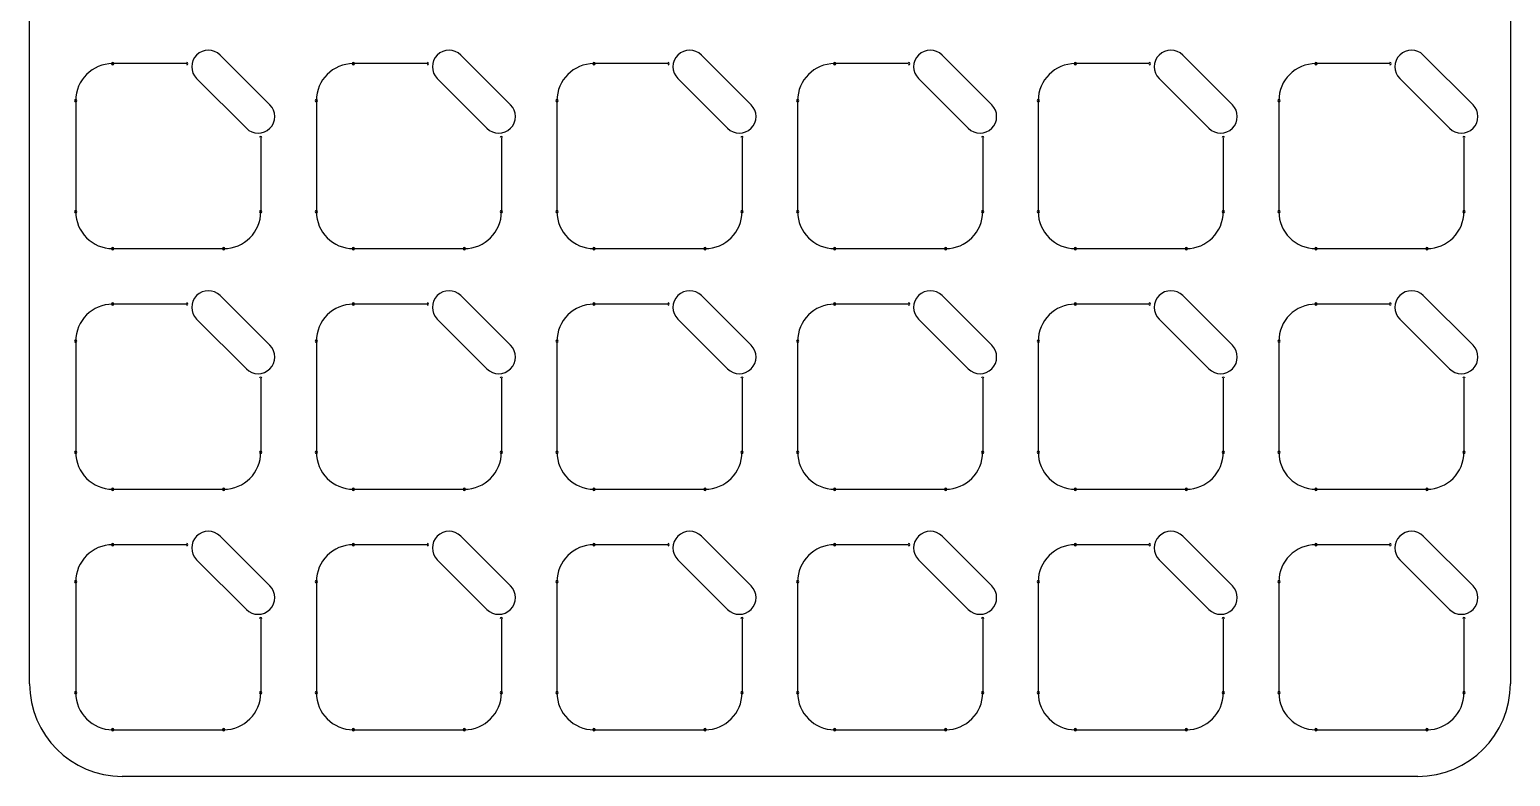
# Model space of a CAD drawing. Extents: x 165 to 265, y 127 to 237.
# Drawn here: x 174.6 to 254.6, y 126.8 to 167.2 of the extents above; entities that cross this region are included whole.
import ezdxf

# ---------------------------------------------------------------- set-up
doc = ezdxf.new("R2010")
doc.units = 0
doc.header["$LTSCALE"] = 10
doc.layers.add('20', color=7, linetype='CONTINUOUS')
doc.layers.add('22', color=7, linetype='CONTINUOUS')

msp = doc.modelspace()

# ---------------------------------------------------------------- linework, layer by layer
at = {"layer": '20', "color": 178, "linetype": 'CONTINUOUS'}
for p, q in [((174.555, 131.81), (174.555, 204.01)), ((254.555, 204.01), (254.555, 131.81)), ((184.85, 165.792), (187.537, 163.105)), ((197.85, 165.792), (200.537, 163.105)), ((210.85, 165.792), (213.537, 163.105)), ((223.85, 165.792), (226.537, 163.105)), ((236.85, 165.792), (239.537, 163.105)), ((249.85, 165.792), (252.537, 163.105)), ((186.264, 161.833), (183.577, 164.52)), ((199.264, 161.833), (196.577, 164.52)), ((212.264, 161.833), (209.577, 164.52)), ((225.264, 161.833), (222.577, 164.52)), ((238.264, 161.833), (235.577, 164.52)), ((251.264, 161.833), (248.577, 164.52)), ((184.85, 152.792), (187.537, 150.105)), ((197.85, 152.792), (200.537, 150.105)), ((210.85, 152.792), (213.537, 150.105)), ((223.85, 152.792), (226.537, 150.105)), ((236.85, 152.792), (239.537, 150.105)), ((249.85, 152.792), (252.537, 150.105)), ((186.264, 148.833), (183.577, 151.52)), ((199.264, 148.833), (196.577, 151.52)), ((212.264, 148.833), (209.577, 151.52)), ((225.264, 148.833), (222.577, 151.52)), ((238.264, 148.833), (235.577, 151.52)), ((251.264, 148.833), (248.577, 151.52)), ((184.85, 139.792), (187.537, 137.105)), ((197.85, 139.792), (200.537, 137.105)), ((210.85, 139.792), (213.537, 137.105)), ((223.85, 139.792), (226.537, 137.105)), ((236.85, 139.792), (239.537, 137.105)), ((249.85, 139.792), (252.537, 137.105)), ((186.264, 135.833), (183.577, 138.52)), ((199.264, 135.833), (196.577, 138.52)), ((212.264, 135.833), (209.577, 138.52)), ((225.264, 135.833), (222.577, 138.52)), ((238.264, 135.833), (235.577, 138.52)), ((251.264, 135.833), (248.577, 138.52)), ((249.555, 126.81), (179.555, 126.81))]:
    msp.add_line(p, q, dxfattribs=at)
for centre, radius, start, end in [((184.214, 165.156), 0.9, 135, 225), ((184.214, 165.156), 0.9, 45, 135), ((197.214, 165.156), 0.9, 135, 225), ((197.214, 165.156), 0.9, 45, 135), ((210.214, 165.156), 0.9, 135, 225), ((210.214, 165.156), 0.9, 45, 135), ((223.214, 165.156), 0.9, 135, 225), ((223.214, 165.156), 0.9, 45, 135), ((236.214, 165.156), 0.9, 135, 225), ((236.214, 165.156), 0.9, 45, 135), ((249.214, 165.156), 0.9, 135, 225), ((249.214, 165.156), 0.9, 45, 135), ((186.901, 162.469), 0.9, 315, 45), ((199.901, 162.469), 0.9, 315, 45), ((212.901, 162.469), 0.9, 315, 45), ((225.901, 162.469), 0.9, 315, 45), ((238.901, 162.469), 0.9, 315, 45), ((251.901, 162.469), 0.9, 315, 45), ((186.901, 162.469), 0.9, 225, 315), ((199.901, 162.469), 0.9, 225, 315), ((212.901, 162.469), 0.9, 225, 315), ((225.901, 162.469), 0.9, 225, 315), ((238.901, 162.469), 0.9, 225, 315), ((251.901, 162.469), 0.9, 225, 315), ((184.214, 152.156), 0.9, 45, 135), ((197.214, 152.156), 0.9, 45, 135), ((210.214, 152.156), 0.9, 45, 135), ((223.214, 152.156), 0.9, 45, 135), ((236.214, 152.156), 0.9, 45, 135), ((249.214, 152.156), 0.9, 45, 135), ((184.214, 152.156), 0.9, 135, 225), ((197.214, 152.156), 0.9, 135, 225), ((210.214, 152.156), 0.9, 135, 225), ((223.214, 152.156), 0.9, 135, 225), ((236.214, 152.156), 0.9, 135, 225), ((249.214, 152.156), 0.9, 135, 225), ((186.901, 149.469), 0.9, 315, 45), ((199.901, 149.469), 0.9, 315, 45), ((212.901, 149.469), 0.9, 315, 45), ((225.901, 149.469), 0.9, 315, 45), ((238.901, 149.469), 0.9, 315, 45), ((251.901, 149.469), 0.9, 315, 45), ((186.901, 149.469), 0.9, 225, 315), ((199.901, 149.469), 0.9, 225, 315), ((212.901, 149.469), 0.9, 225, 315), ((225.901, 149.469), 0.9, 225, 315), ((238.901, 149.469), 0.9, 225, 315), ((251.901, 149.469), 0.9, 225, 315), ((184.214, 139.156), 0.9, 45, 135), ((197.214, 139.156), 0.9, 45, 135), ((210.214, 139.156), 0.9, 45, 135), ((223.214, 139.156), 0.9, 45, 135), ((236.214, 139.156), 0.9, 45, 135), ((249.214, 139.156), 0.9, 45, 135), ((184.214, 139.156), 0.9, 135, 225), ((197.214, 139.156), 0.9, 135, 225), ((210.214, 139.156), 0.9, 135, 225), ((223.214, 139.156), 0.9, 135, 225), ((236.214, 139.156), 0.9, 135, 225), ((249.214, 139.156), 0.9, 135, 225), ((186.901, 136.469), 0.9, 315, 45), ((199.901, 136.469), 0.9, 315, 45), ((212.901, 136.469), 0.9, 315, 45), ((225.901, 136.469), 0.9, 315, 45), ((238.901, 136.469), 0.9, 315, 45), ((251.901, 136.469), 0.9, 315, 45), ((186.901, 136.469), 0.9, 225, 315), ((199.901, 136.469), 0.9, 225, 315), ((212.901, 136.469), 0.9, 225, 315), ((225.901, 136.469), 0.9, 225, 315), ((238.901, 136.469), 0.9, 225, 315), ((251.901, 136.469), 0.9, 225, 315), ((179.555, 131.81), 5, 180, 270), ((249.555, 131.81), 5, 270, 0)]:
    msp.add_arc(centre, radius, start, end, dxfattribs=at)
at = {"layer": '22', "color": 250, "linetype": 'CONTINUOUS'}
for p, q in [((183.046, 165.329), (179.046, 165.329)), ((196.046, 165.329), (192.046, 165.329)), ((209.046, 165.329), (205.046, 165.329)), ((222.046, 165.329), (218.046, 165.329)), ((235.046, 165.329), (231.046, 165.329)), ((248.046, 165.329), (244.046, 165.329)), ((177.046, 163.329), (177.046, 157.329)), ((190.046, 163.329), (190.046, 157.329)), ((203.046, 163.329), (203.046, 157.329)), ((216.046, 163.329), (216.046, 157.329)), ((229.046, 163.329), (229.046, 157.329)), ((242.046, 163.329), (242.046, 157.329)), ((187.046, 161.329), (187.046, 157.329)), ((200.046, 161.329), (200.046, 157.329)), ((213.046, 161.329), (213.046, 157.329)), ((226.046, 161.329), (226.046, 157.329)), ((239.046, 161.329), (239.046, 157.329)), ((252.046, 161.329), (252.046, 157.329)), ((179.046, 155.329), (185.046, 155.329)), ((192.046, 155.329), (198.046, 155.329)), ((205.046, 155.329), (211.046, 155.329)), ((218.046, 155.329), (224.046, 155.329)), ((231.046, 155.329), (237.046, 155.329)), ((244.046, 155.329), (250.046, 155.329)), ((183.046, 152.329), (179.046, 152.329)), ((196.046, 152.329), (192.046, 152.329)), ((209.046, 152.329), (205.046, 152.329)), ((222.046, 152.329), (218.046, 152.329)), ((235.046, 152.329), (231.046, 152.329)), ((248.046, 152.329), (244.046, 152.329)), ((177.046, 150.329), (177.046, 144.329)), ((190.046, 150.329), (190.046, 144.329)), ((203.046, 150.329), (203.046, 144.329)), ((216.046, 150.329), (216.046, 144.329)), ((229.046, 150.329), (229.046, 144.329)), ((242.046, 150.329), (242.046, 144.329)), ((187.046, 148.329), (187.046, 144.329)), ((200.046, 148.329), (200.046, 144.329)), ((213.046, 148.329), (213.046, 144.329)), ((226.046, 148.329), (226.046, 144.329)), ((239.046, 148.329), (239.046, 144.329)), ((252.046, 148.329), (252.046, 144.329)), ((179.046, 142.329), (185.046, 142.329)), ((192.046, 142.329), (198.046, 142.329)), ((205.046, 142.329), (211.046, 142.329)), ((218.046, 142.329), (224.046, 142.329)), ((231.046, 142.329), (237.046, 142.329)), ((244.046, 142.329), (250.046, 142.329)), ((183.046, 139.329), (179.046, 139.329)), ((196.046, 139.329), (192.046, 139.329)), ((209.046, 139.329), (205.046, 139.329)), ((222.046, 139.329), (218.046, 139.329)), ((235.046, 139.329), (231.046, 139.329)), ((248.046, 139.329), (244.046, 139.329)), ((177.046, 137.329), (177.046, 131.329)), ((190.046, 137.329), (190.046, 131.329)), ((203.046, 137.329), (203.046, 131.329)), ((216.046, 137.329), (216.046, 131.329)), ((229.046, 137.329), (229.046, 131.329)), ((242.046, 137.329), (242.046, 131.329)), ((187.046, 135.329), (187.046, 131.329)), ((200.046, 135.329), (200.046, 131.329)), ((213.046, 135.329), (213.046, 131.329)), ((226.046, 135.329), (226.046, 131.329)), ((239.046, 135.329), (239.046, 131.329)), ((252.046, 135.329), (252.046, 131.329)), ((179.046, 129.329), (185.046, 129.329)), ((192.046, 129.329), (198.046, 129.329)), ((205.046, 129.329), (211.046, 129.329)), ((218.046, 129.329), (224.046, 129.329)), ((231.046, 129.329), (237.046, 129.329)), ((244.046, 129.329), (250.046, 129.329))]:
    msp.add_line(p, q, dxfattribs=at)
for centre, radius, start, end in [((179.046, 163.329), 2, 90.00133, 179.99867), ((179.046, 163.329), 2, 90.00133, 179.99867), ((179.046, 165.329), 0.0635, 90, 270), ((179.046, 165.329), 0.0635, 270, 90), ((179.046, 165.329), 0.0635, 270, 90), ((183.046, 165.329), 0.0635, 270, 90), ((192.046, 163.329), 2, 90.00133, 179.99867), ((192.046, 163.329), 2, 90.00133, 179.99867), ((192.046, 165.329), 0.0635, 90, 270), ((192.046, 165.329), 0.0635, 270, 90), ((192.046, 165.329), 0.0635, 270, 90), ((196.046, 165.329), 0.0635, 270, 90), ((205.046, 163.329), 2, 90.00133, 179.99867), ((205.046, 163.329), 2, 90.00133, 179.99867), ((205.046, 165.329), 0.0635, 90, 270), ((205.046, 165.329), 0.0635, 270, 90), ((205.046, 165.329), 0.0635, 270, 90), ((209.046, 165.329), 0.0635, 270, 90), ((218.046, 163.329), 2, 90.00133, 179.99867), ((218.046, 163.329), 2, 90.00133, 179.99867), ((218.046, 165.329), 0.0635, 90, 270), ((218.046, 165.329), 0.0635, 270, 90), ((218.046, 165.329), 0.0635, 270, 90), ((222.046, 165.329), 0.0635, 270, 90), ((231.046, 163.329), 2, 90.00133, 179.99867), ((231.046, 163.329), 2, 90.00133, 179.99867), ((231.046, 165.329), 0.0635, 90, 270), ((231.046, 165.329), 0.0635, 270, 90), ((231.046, 165.329), 0.0635, 270, 90), ((235.046, 165.329), 0.0635, 270, 90), ((244.046, 163.329), 2, 90.00133, 179.99867), ((244.046, 163.329), 2, 90.00133, 179.99867), ((244.046, 165.329), 0.0635, 90, 270), ((244.046, 165.329), 0.0635, 270, 90), ((244.046, 165.329), 0.0635, 270, 90), ((248.046, 165.329), 0.0635, 270, 90), ((177.046, 163.329), 0.0635, 0, 180), ((177.046, 163.329), 0.0635, 180, 0), ((177.046, 163.329), 0.0635, 180, 0), ((190.046, 163.329), 0.0635, 0, 180), ((190.046, 163.329), 0.0635, 180, 0), ((190.046, 163.329), 0.0635, 180, 0), ((203.046, 163.329), 0.0635, 0, 180), ((203.046, 163.329), 0.0635, 180, 0), ((203.046, 163.329), 0.0635, 180, 0), ((216.046, 163.329), 0.0635, 0, 180), ((216.046, 163.329), 0.0635, 180, 0), ((216.046, 163.329), 0.0635, 180, 0), ((229.046, 163.329), 0.0635, 0, 180), ((229.046, 163.329), 0.0635, 180, 0), ((229.046, 163.329), 0.0635, 180, 0), ((242.046, 163.329), 0.0635, 0, 180), ((242.046, 163.329), 0.0635, 180, 0), ((242.046, 163.329), 0.0635, 180, 0), ((187.046, 161.329), 0.0635, 0, 180), ((200.046, 161.329), 0.0635, 0, 180), ((213.046, 161.329), 0.0635, 0, 180), ((226.046, 161.329), 0.0635, 0, 180), ((239.046, 161.329), 0.0635, 0, 180), ((252.046, 161.329), 0.0635, 0, 180), ((177.046, 157.329), 0.0635, 0, 180), ((177.046, 157.329), 0.0635, 0, 180), ((177.046, 157.329), 0.0635, 180, 0), ((179.046, 157.329), 2, 180.00133, 269.99867), ((179.046, 157.329), 2, 180.00133, 269.99867), ((185.045, 157.329), 2, 270.00133, 359.99867), ((185.045, 157.329), 2, 270.00133, 359.99867), ((187.046, 157.329), 0.0635, 0, 180), ((187.046, 157.329), 0.0635, 0, 180), ((187.046, 157.329), 0.0635, 180, 0), ((190.046, 157.329), 0.0635, 0, 180), ((190.046, 157.329), 0.0635, 0, 180), ((190.046, 157.329), 0.0635, 180, 0), ((192.046, 157.329), 2, 180.00133, 269.99867), ((192.046, 157.329), 2, 180.00133, 269.99867), ((198.045, 157.329), 2, 270.00133, 359.99867), ((198.045, 157.329), 2, 270.00133, 359.99867), ((200.046, 157.329), 0.0635, 0, 180), ((200.046, 157.329), 0.0635, 0, 180), ((200.046, 157.329), 0.0635, 180, 0), ((203.046, 157.329), 0.0635, 0, 180), ((203.046, 157.329), 0.0635, 0, 180), ((203.046, 157.329), 0.0635, 180, 0), ((205.046, 157.329), 2, 180.00133, 269.99867), ((205.046, 157.329), 2, 180.00133, 269.99867), ((211.045, 157.329), 2, 270.00133, 359.99867), ((211.045, 157.329), 2, 270.00133, 359.99867), ((213.046, 157.329), 0.0635, 0, 180), ((213.046, 157.329), 0.0635, 0, 180), ((213.046, 157.329), 0.0635, 180, 0), ((216.046, 157.329), 0.0635, 0, 180), ((216.046, 157.329), 0.0635, 0, 180), ((216.046, 157.329), 0.0635, 180, 0), ((218.046, 157.329), 2, 180.00133, 269.99867), ((218.046, 157.329), 2, 180.00133, 269.99867), ((224.045, 157.329), 2, 270.00133, 359.99867), ((224.045, 157.329), 2, 270.00133, 359.99867), ((226.046, 157.329), 0.0635, 0, 180), ((226.046, 157.329), 0.0635, 0, 180), ((226.046, 157.329), 0.0635, 180, 0), ((229.046, 157.329), 0.0635, 0, 180), ((229.046, 157.329), 0.0635, 0, 180), ((229.046, 157.329), 0.0635, 180, 0), ((231.046, 157.329), 2, 180.00133, 269.99867), ((231.046, 157.329), 2, 180.00133, 269.99867), ((237.045, 157.329), 2, 270.00133, 359.99867), ((237.045, 157.329), 2, 270.00133, 359.99867), ((239.046, 157.329), 0.0635, 0, 180), ((239.046, 157.329), 0.0635, 0, 180), ((239.046, 157.329), 0.0635, 180, 0), ((242.046, 157.329), 0.0635, 0, 180), ((242.046, 157.329), 0.0635, 0, 180), ((242.046, 157.329), 0.0635, 180, 0), ((244.046, 157.329), 2, 180.00133, 269.99867), ((244.046, 157.329), 2, 180.00133, 269.99867), ((250.045, 157.329), 2, 270.00133, 359.99867), ((250.045, 157.329), 2, 270.00133, 359.99867), ((252.046, 157.329), 0.0635, 0, 180), ((252.046, 157.329), 0.0635, 0, 180), ((252.046, 157.329), 0.0635, 180, 0), ((179.046, 155.329), 0.0635, 90, 270), ((179.046, 155.329), 0.0635, 270, 90), ((179.046, 155.329), 0.0635, 270, 90), ((185.046, 155.329), 0.0635, 90, 270), ((185.046, 155.329), 0.0635, 90, 270), ((185.046, 155.329), 0.0635, 270, 90), ((192.046, 155.329), 0.0635, 90, 270), ((192.046, 155.329), 0.0635, 270, 90), ((192.046, 155.329), 0.0635, 270, 90), ((198.046, 155.329), 0.0635, 90, 270), ((198.046, 155.329), 0.0635, 90, 270), ((198.046, 155.329), 0.0635, 270, 90), ((205.046, 155.329), 0.0635, 90, 270), ((205.046, 155.329), 0.0635, 270, 90), ((205.046, 155.329), 0.0635, 270, 90), ((211.046, 155.329), 0.0635, 90, 270), ((211.046, 155.329), 0.0635, 90, 270), ((211.046, 155.329), 0.0635, 270, 90), ((218.046, 155.329), 0.0635, 90, 270), ((218.046, 155.329), 0.0635, 270, 90), ((218.046, 155.329), 0.0635, 270, 90), ((224.046, 155.329), 0.0635, 90, 270), ((224.046, 155.329), 0.0635, 90, 270), ((224.046, 155.329), 0.0635, 270, 90), ((231.046, 155.329), 0.0635, 90, 270), ((231.046, 155.329), 0.0635, 270, 90), ((231.046, 155.329), 0.0635, 270, 90), ((237.046, 155.329), 0.0635, 90, 270), ((237.046, 155.329), 0.0635, 90, 270), ((237.046, 155.329), 0.0635, 270, 90), ((244.046, 155.329), 0.0635, 90, 270), ((244.046, 155.329), 0.0635, 270, 90), ((244.046, 155.329), 0.0635, 270, 90), ((250.046, 155.329), 0.0635, 90, 270), ((250.046, 155.329), 0.0635, 90, 270), ((250.046, 155.329), 0.0635, 270, 90), ((179.046, 150.329), 2, 90.00133, 179.99867), ((179.046, 150.329), 2, 90.00133, 179.99867), ((179.046, 152.329), 0.0635, 90, 270), ((179.046, 152.329), 0.0635, 270, 90), ((179.046, 152.329), 0.0635, 270, 90), ((183.046, 152.329), 0.0635, 270, 90), ((192.046, 150.329), 2, 90.00133, 179.99867), ((192.046, 150.329), 2, 90.00133, 179.99867), ((192.046, 152.329), 0.0635, 90, 270), ((192.046, 152.329), 0.0635, 270, 90), ((192.046, 152.329), 0.0635, 270, 90), ((196.046, 152.329), 0.0635, 270, 90), ((205.046, 150.329), 2, 90.00133, 179.99867), ((205.046, 150.329), 2, 90.00133, 179.99867), ((205.046, 152.329), 0.0635, 90, 270), ((205.046, 152.329), 0.0635, 270, 90), ((205.046, 152.329), 0.0635, 270, 90), ((209.046, 152.329), 0.0635, 270, 90), ((218.046, 150.329), 2, 90.00133, 179.99867), ((218.046, 150.329), 2, 90.00133, 179.99867), ((218.046, 152.329), 0.0635, 90, 270), ((218.046, 152.329), 0.0635, 270, 90), ((218.046, 152.329), 0.0635, 270, 90), ((222.046, 152.329), 0.0635, 270, 90), ((231.046, 150.329), 2, 90.00133, 179.99867), ((231.046, 150.329), 2, 90.00133, 179.99867), ((231.046, 150.329), 2, 90.00133, 179.99867), ((231.046, 152.329), 0.0635, 90, 270), ((231.046, 152.329), 0.0635, 270, 90), ((231.046, 152.329), 0.0635, 270, 90), ((231.046, 152.329), 0.0635, 270, 90), ((235.046, 152.329), 0.0635, 270, 90), ((244.046, 150.329), 2, 90.00133, 179.99867), ((244.046, 150.329), 2, 90.00133, 179.99867), ((244.046, 152.329), 0.0635, 90, 270), ((244.046, 152.329), 0.0635, 270, 90), ((244.046, 152.329), 0.0635, 270, 90), ((248.046, 152.329), 0.0635, 270, 90), ((177.046, 150.329), 0.0635, 0, 180), ((177.046, 150.329), 0.0635, 180, 0), ((177.046, 150.329), 0.0635, 180, 0), ((190.046, 150.329), 0.0635, 0, 180), ((190.046, 150.329), 0.0635, 180, 0), ((190.046, 150.329), 0.0635, 180, 0), ((203.046, 150.329), 0.0635, 0, 180), ((203.046, 150.329), 0.0635, 180, 0), ((203.046, 150.329), 0.0635, 180, 0), ((216.046, 150.329), 0.0635, 0, 180), ((216.046, 150.329), 0.0635, 180, 0), ((216.046, 150.329), 0.0635, 180, 0), ((229.046, 150.329), 0.0635, 0, 180), ((229.046, 150.329), 0.0635, 180, 0), ((229.046, 150.329), 0.0635, 180, 0), ((229.046, 150.329), 0.0635, 180, 0), ((242.046, 150.329), 0.0635, 0, 180), ((242.046, 150.329), 0.0635, 180, 0), ((242.046, 150.329), 0.0635, 180, 0), ((187.046, 148.329), 0.0635, 0, 180), ((200.046, 148.329), 0.0635, 0, 180), ((213.046, 148.329), 0.0635, 0, 180), ((226.046, 148.329), 0.0635, 0, 180), ((239.046, 148.329), 0.0635, 0, 180), ((252.046, 148.329), 0.0635, 0, 180), ((177.046, 144.329), 0.0635, 0, 180), ((177.046, 144.329), 0.0635, 0, 180), ((177.046, 144.329), 0.0635, 180, 0), ((179.046, 144.329), 2, 180.00133, 269.99867), ((179.046, 144.329), 2, 180.00133, 269.99867), ((185.045, 144.329), 2, 270.00133, 359.99867), ((185.045, 144.329), 2, 270.00133, 359.99867), ((187.046, 144.329), 0.0635, 0, 180), ((187.046, 144.329), 0.0635, 0, 180), ((187.046, 144.329), 0.0635, 180, 0), ((190.046, 144.329), 0.0635, 0, 180), ((190.046, 144.329), 0.0635, 0, 180), ((190.046, 144.329), 0.0635, 180, 0), ((192.046, 144.329), 2, 180.00133, 269.99867), ((192.046, 144.329), 2, 180.00133, 269.99867), ((198.045, 144.329), 2, 270.00133, 359.99867), ((198.045, 144.329), 2, 270.00133, 359.99867), ((200.046, 144.329), 0.0635, 0, 180), ((200.046, 144.329), 0.0635, 0, 180), ((200.046, 144.329), 0.0635, 180, 0), ((203.046, 144.329), 0.0635, 0, 180), ((203.046, 144.329), 0.0635, 0, 180), ((203.046, 144.329), 0.0635, 180, 0), ((205.046, 144.329), 2, 180.00133, 269.99867), ((205.046, 144.329), 2, 180.00133, 269.99867), ((211.045, 144.329), 2, 270.00133, 359.99867), ((211.045, 144.329), 2, 270.00133, 359.99867), ((213.046, 144.329), 0.0635, 0, 180), ((213.046, 144.329), 0.0635, 0, 180), ((213.046, 144.329), 0.0635, 180, 0), ((216.046, 144.329), 0.0635, 0, 180), ((216.046, 144.329), 0.0635, 0, 180), ((216.046, 144.329), 0.0635, 180, 0), ((218.046, 144.329), 2, 180.00133, 269.99867), ((218.046, 144.329), 2, 180.00133, 269.99867), ((224.045, 144.329), 2, 270.00133, 359.99867), ((224.045, 144.329), 2, 270.00133, 359.99867), ((226.046, 144.329), 0.0635, 0, 180), ((226.046, 144.329), 0.0635, 0, 180), ((226.046, 144.329), 0.0635, 180, 0), ((229.046, 144.329), 0.0635, 0, 180), ((229.046, 144.329), 0.0635, 0, 180), ((229.046, 144.329), 0.0635, 0, 180), ((229.046, 144.329), 0.0635, 180, 0), ((231.046, 144.329), 2, 180.00133, 269.99867), ((231.046, 144.329), 2, 180.00133, 269.99867), ((231.046, 144.329), 2, 180.00133, 269.99867), ((237.045, 144.329), 2, 270.00133, 359.99867), ((237.045, 144.329), 2, 270.00133, 359.99867), ((237.045, 144.329), 2, 270.00133, 359.99867), ((239.046, 144.329), 0.0635, 0, 180), ((239.046, 144.329), 0.0635, 0, 180), ((239.046, 144.329), 0.0635, 0, 180), ((239.046, 144.329), 0.0635, 180, 0), ((242.046, 144.329), 0.0635, 0, 180), ((242.046, 144.329), 0.0635, 0, 180), ((242.046, 144.329), 0.0635, 180, 0), ((244.046, 144.329), 2, 180.00133, 269.99867), ((244.046, 144.329), 2, 180.00133, 269.99867), ((250.045, 144.329), 2, 270.00133, 359.99867), ((250.045, 144.329), 2, 270.00133, 359.99867), ((252.046, 144.329), 0.0635, 0, 180), ((252.046, 144.329), 0.0635, 0, 180), ((252.046, 144.329), 0.0635, 180, 0), ((179.046, 142.329), 0.0635, 90, 270), ((179.046, 142.329), 0.0635, 270, 90), ((179.046, 142.329), 0.0635, 270, 90), ((185.046, 142.329), 0.0635, 90, 270), ((185.046, 142.329), 0.0635, 90, 270), ((185.046, 142.329), 0.0635, 270, 90), ((192.046, 142.329), 0.0635, 90, 270), ((192.046, 142.329), 0.0635, 270, 90), ((192.046, 142.329), 0.0635, 270, 90), ((198.046, 142.329), 0.0635, 90, 270), ((198.046, 142.329), 0.0635, 90, 270), ((198.046, 142.329), 0.0635, 270, 90), ((205.046, 142.329), 0.0635, 90, 270), ((205.046, 142.329), 0.0635, 270, 90), ((205.046, 142.329), 0.0635, 270, 90), ((211.046, 142.329), 0.0635, 90, 270), ((211.046, 142.329), 0.0635, 90, 270), ((211.046, 142.329), 0.0635, 270, 90), ((218.046, 142.329), 0.0635, 90, 270), ((218.046, 142.329), 0.0635, 270, 90), ((218.046, 142.329), 0.0635, 270, 90), ((224.046, 142.329), 0.0635, 90, 270), ((224.046, 142.329), 0.0635, 90, 270), ((224.046, 142.329), 0.0635, 270, 90), ((231.046, 142.329), 0.0635, 90, 270), ((231.046, 142.329), 0.0635, 270, 90), ((231.046, 142.329), 0.0635, 270, 90), ((231.046, 142.329), 0.0635, 270, 90), ((237.046, 142.329), 0.0635, 90, 270), ((237.046, 142.329), 0.0635, 90, 270), ((237.046, 142.329), 0.0635, 90, 270), ((237.046, 142.329), 0.0635, 270, 90), ((244.046, 142.329), 0.0635, 90, 270), ((244.046, 142.329), 0.0635, 270, 90), ((244.046, 142.329), 0.0635, 270, 90), ((250.046, 142.329), 0.0635, 90, 270), ((250.046, 142.329), 0.0635, 90, 270), ((250.046, 142.329), 0.0635, 270, 90), ((179.046, 137.329), 2, 90.00133, 179.99867), ((179.046, 137.329), 2, 90.00133, 179.99867), ((179.046, 139.329), 0.0635, 90, 270), ((179.046, 139.329), 0.0635, 270, 90), ((179.046, 139.329), 0.0635, 270, 90), ((183.046, 139.329), 0.0635, 270, 90), ((192.046, 137.329), 2, 90.00133, 179.99867), ((192.046, 137.329), 2, 90.00133, 179.99867), ((192.046, 137.329), 2, 90.00133, 179.99867), ((192.046, 139.329), 0.0635, 90, 270), ((192.046, 139.329), 0.0635, 270, 90), ((192.046, 139.329), 0.0635, 270, 90), ((192.046, 139.329), 0.0635, 270, 90), ((196.046, 139.329), 0.0635, 270, 90), ((205.046, 137.329), 2, 90.00133, 179.99867), ((205.046, 137.329), 2, 90.00133, 179.99867), ((205.046, 137.329), 2, 90.00133, 179.99867), ((205.046, 139.329), 0.0635, 90, 270), ((205.046, 139.329), 0.0635, 270, 90), ((205.046, 139.329), 0.0635, 270, 90), ((205.046, 139.329), 0.0635, 270, 90), ((209.046, 139.329), 0.0635, 270, 90), ((218.046, 137.329), 2, 90.00133, 179.99867), ((218.046, 137.329), 2, 90.00133, 179.99867), ((218.046, 137.329), 2, 90.00133, 179.99867), ((218.046, 139.329), 0.0635, 90, 270), ((218.046, 139.329), 0.0635, 270, 90), ((218.046, 139.329), 0.0635, 270, 90), ((218.046, 139.329), 0.0635, 270, 90), ((222.046, 139.329), 0.0635, 270, 90), ((231.046, 137.329), 2, 90.00133, 179.99867), ((231.046, 137.329), 2, 90.00133, 179.99867), ((231.046, 137.329), 2, 90.00133, 179.99867), ((231.046, 139.329), 0.0635, 90, 270), ((231.046, 139.329), 0.0635, 270, 90), ((231.046, 139.329), 0.0635, 270, 90), ((231.046, 139.329), 0.0635, 270, 90), ((235.046, 139.329), 0.0635, 270, 90), ((244.046, 137.329), 2, 90.00133, 179.99867), ((244.046, 139.329), 0.0635, 90, 270), ((244.046, 139.329), 0.0635, 270, 90), ((248.046, 139.329), 0.0635, 270, 90), ((177.046, 137.329), 0.0635, 0, 180), ((177.046, 137.329), 0.0635, 180, 0), ((177.046, 137.329), 0.0635, 180, 0), ((190.046, 137.329), 0.0635, 0, 180), ((190.046, 137.329), 0.0635, 180, 0), ((190.046, 137.329), 0.0635, 180, 0), ((190.046, 137.329), 0.0635, 180, 0), ((203.046, 137.329), 0.0635, 0, 180), ((203.046, 137.329), 0.0635, 180, 0), ((203.046, 137.329), 0.0635, 180, 0), ((203.046, 137.329), 0.0635, 180, 0), ((216.046, 137.329), 0.0635, 0, 180), ((216.046, 137.329), 0.0635, 180, 0), ((216.046, 137.329), 0.0635, 180, 0), ((216.046, 137.329), 0.0635, 180, 0), ((229.046, 137.329), 0.0635, 0, 180), ((229.046, 137.329), 0.0635, 180, 0), ((229.046, 137.329), 0.0635, 180, 0), ((229.046, 137.329), 0.0635, 180, 0), ((242.046, 137.329), 0.0635, 0, 180), ((242.046, 137.329), 0.0635, 180, 0), ((187.046, 135.329), 0.0635, 0, 180), ((200.046, 135.329), 0.0635, 0, 180), ((213.046, 135.329), 0.0635, 0, 180), ((226.046, 135.329), 0.0635, 0, 180), ((239.046, 135.329), 0.0635, 0, 180), ((252.046, 135.329), 0.0635, 0, 180), ((177.046, 131.329), 0.0635, 0, 180), ((177.046, 131.329), 0.0635, 0, 180), ((177.046, 131.329), 0.0635, 180, 0), ((179.046, 131.329), 2, 180.00133, 269.99867), ((179.046, 131.329), 2, 180.00133, 269.99867), ((185.045, 131.329), 2, 270.00133, 359.99867), ((185.045, 131.329), 2, 270.00133, 359.99867), ((187.046, 131.329), 0.0635, 0, 180), ((187.046, 131.329), 0.0635, 0, 180), ((187.046, 131.329), 0.0635, 180, 0), ((190.046, 131.329), 0.0635, 0, 180), ((190.046, 131.329), 0.0635, 0, 180), ((190.046, 131.329), 0.0635, 0, 180), ((190.046, 131.329), 0.0635, 180, 0), ((192.046, 131.329), 2, 180.00133, 269.99867), ((192.046, 131.329), 2, 180.00133, 269.99867), ((192.046, 131.329), 2, 180.00133, 269.99867), ((198.045, 131.329), 2, 270.00133, 359.99867), ((198.045, 131.329), 2, 270.00133, 359.99867), ((198.045, 131.329), 2, 270.00133, 359.99867), ((200.046, 131.329), 0.0635, 0, 180), ((200.046, 131.329), 0.0635, 0, 180), ((200.046, 131.329), 0.0635, 0, 180), ((200.046, 131.329), 0.0635, 180, 0), ((203.046, 131.329), 0.0635, 0, 180), ((203.046, 131.329), 0.0635, 0, 180), ((203.046, 131.329), 0.0635, 0, 180), ((203.046, 131.329), 0.0635, 180, 0), ((205.046, 131.329), 2, 180.00133, 269.99867), ((205.046, 131.329), 2, 180.00133, 269.99867), ((205.046, 131.329), 2, 180.00133, 269.99867), ((211.045, 131.329), 2, 270.00133, 359.99867), ((211.045, 131.329), 2, 270.00133, 359.99867), ((211.045, 131.329), 2, 270.00133, 359.99867), ((213.046, 131.329), 0.0635, 0, 180), ((213.046, 131.329), 0.0635, 0, 180), ((213.046, 131.329), 0.0635, 0, 180), ((213.046, 131.329), 0.0635, 180, 0), ((216.046, 131.329), 0.0635, 0, 180), ((216.046, 131.329), 0.0635, 0, 180), ((216.046, 131.329), 0.0635, 0, 180), ((216.046, 131.329), 0.0635, 180, 0), ((218.046, 131.329), 2, 180.00133, 269.99867), ((218.046, 131.329), 2, 180.00133, 269.99867), ((218.046, 131.329), 2, 180.00133, 269.99867), ((224.045, 131.329), 2, 270.00133, 359.99867), ((224.045, 131.329), 2, 270.00133, 359.99867), ((224.045, 131.329), 2, 270.00133, 359.99867), ((226.046, 131.329), 0.0635, 0, 180), ((226.046, 131.329), 0.0635, 0, 180), ((226.046, 131.329), 0.0635, 0, 180), ((226.046, 131.329), 0.0635, 180, 0), ((229.046, 131.329), 0.0635, 0, 180), ((229.046, 131.329), 0.0635, 0, 180), ((229.046, 131.329), 0.0635, 0, 180), ((229.046, 131.329), 0.0635, 180, 0), ((231.046, 131.329), 2, 180.00133, 269.99867), ((231.046, 131.329), 2, 180.00133, 269.99867), ((231.046, 131.329), 2, 180.00133, 269.99867), ((237.045, 131.329), 2, 270.00133, 359.99867), ((237.045, 131.329), 2, 270.00133, 359.99867), ((237.045, 131.329), 2, 270.00133, 359.99867), ((239.046, 131.329), 0.0635, 0, 180), ((239.046, 131.329), 0.0635, 0, 180), ((239.046, 131.329), 0.0635, 0, 180), ((239.046, 131.329), 0.0635, 180, 0), ((242.046, 131.329), 0.0635, 0, 180), ((242.046, 131.329), 0.0635, 180, 0), ((244.046, 131.329), 2, 180.00133, 269.99867), ((250.045, 131.329), 2, 270.00133, 359.99867), ((252.046, 131.329), 0.0635, 0, 180), ((252.046, 131.329), 0.0635, 180, 0), ((179.046, 129.329), 0.0635, 90, 270), ((179.046, 129.329), 0.0635, 270, 90), ((179.046, 129.329), 0.0635, 270, 90), ((185.046, 129.329), 0.0635, 90, 270), ((185.046, 129.329), 0.0635, 90, 270), ((185.046, 129.329), 0.0635, 270, 90), ((192.046, 129.329), 0.0635, 90, 270), ((192.046, 129.329), 0.0635, 270, 90), ((192.046, 129.329), 0.0635, 270, 90), ((192.046, 129.329), 0.0635, 270, 90), ((198.046, 129.329), 0.0635, 90, 270), ((198.046, 129.329), 0.0635, 90, 270), ((198.046, 129.329), 0.0635, 90, 270), ((198.046, 129.329), 0.0635, 270, 90), ((205.046, 129.329), 0.0635, 90, 270), ((205.046, 129.329), 0.0635, 270, 90), ((205.046, 129.329), 0.0635, 270, 90), ((205.046, 129.329), 0.0635, 270, 90), ((211.046, 129.329), 0.0635, 90, 270), ((211.046, 129.329), 0.0635, 90, 270), ((211.046, 129.329), 0.0635, 90, 270), ((211.046, 129.329), 0.0635, 270, 90), ((218.046, 129.329), 0.0635, 90, 270), ((218.046, 129.329), 0.0635, 270, 90), ((218.046, 129.329), 0.0635, 270, 90), ((218.046, 129.329), 0.0635, 270, 90), ((224.046, 129.329), 0.0635, 90, 270), ((224.046, 129.329), 0.0635, 90, 270), ((224.046, 129.329), 0.0635, 90, 270), ((224.046, 129.329), 0.0635, 270, 90), ((231.046, 129.329), 0.0635, 90, 270), ((231.046, 129.329), 0.0635, 270, 90), ((231.046, 129.329), 0.0635, 270, 90), ((231.046, 129.329), 0.0635, 270, 90), ((237.046, 129.329), 0.0635, 90, 270), ((237.046, 129.329), 0.0635, 90, 270), ((237.046, 129.329), 0.0635, 90, 270), ((237.046, 129.329), 0.0635, 270, 90), ((244.046, 129.329), 0.0635, 90, 270), ((244.046, 129.329), 0.0635, 270, 90), ((250.046, 129.329), 0.0635, 90, 270), ((250.046, 129.329), 0.0635, 270, 90)]:
    msp.add_arc(centre, radius, start, end, dxfattribs=at)

doc.saveas('drawing.dxf')
